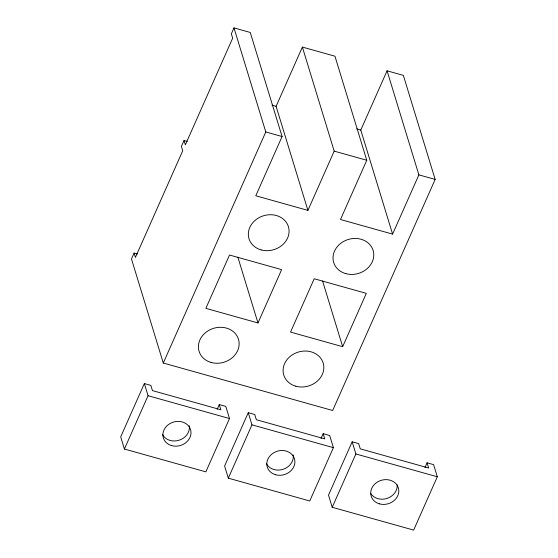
<?xml version="1.0" encoding="UTF-8"?>
<svg xmlns="http://www.w3.org/2000/svg" width="558" height="558" viewBox="0 0 558 558"><rect width="100%" height="100%" fill="white"/><g stroke="black" fill="none" stroke-linecap="round" stroke-linejoin="round"><path stroke-width="0.84" d="M137.359 253.967L134.101 253.053L131.472 258.975L163.292 363.035L332.666 410.507L435.163 179.425L403.35 75.372L387.064 70.803L360.782 130.056L392.595 234.116L340.485 219.51L366.766 160.258L334.953 56.198L302.38 47.074L276.098 106.32L307.911 210.38L255.794 195.774L282.076 136.522L250.263 32.462L233.976 27.9L231.347 33.822L232.672 38.16L185.368 144.815L184.042 140.477L187.3 141.39M184.042 140.477L181.413 146.398L182.738 150.737L135.427 257.391L134.101 253.053M219.266 404.564L220.856 409.767L152.453 390.6L150.862 385.397L144.348 383.569L120.695 436.893L124.406 449.037L205.839 471.859L229.491 418.535L225.781 406.391L219.266 404.564L217.146 409.342M124.406 449.037L148.058 395.706L144.348 383.569M163.292 363.035L265.789 131.96L233.976 27.9M257.97 322.956L281.63 269.626L229.512 255.02L205.86 308.351L257.97 322.956L237.868 257.189M307.911 210.38L334.193 151.127L302.38 47.074M323.173 433.685L324.763 438.888L256.359 419.721L254.769 414.517L248.254 412.69L224.602 466.014L228.313 478.157L309.746 500.979L333.398 447.655L329.687 435.512L323.173 433.685L321.052 438.462M228.313 478.157L251.965 424.833L248.254 412.69M342.661 346.692L366.313 293.362L314.203 278.756L290.544 332.087L342.661 346.692L322.559 280.925M392.595 234.116L418.877 174.863L387.064 70.803M427.079 462.805L428.67 468.009L360.266 448.841L358.675 443.638L352.161 441.81L328.509 495.134L332.219 507.278L413.652 530.1L437.305 476.776L433.594 464.633L427.079 462.805L424.959 467.583M332.219 507.278L355.871 453.954L352.161 441.81M271.962 105.162L276.098 106.32M356.646 128.898L360.782 130.056M265.789 131.96L282.076 136.522M334.193 151.127L366.766 160.258M418.877 174.863L435.163 179.425M148.058 395.706L229.491 418.535M251.965 424.833L333.398 447.655M355.871 453.954L437.305 476.776M397.184 484.853A14.208 12.22 -17 0 1 386.931 498.447A14.208 12.22 -17 0 1 370.631 493.321M293.18 454.937A14.208 12.22 -17 0 1 283.025 469.327A14.208 12.22 -17 0 1 266.333 463.496M189.274 425.817A14.208 12.22 -17 0 1 179.118 440.206A14.208 12.22 -17 0 1 162.427 434.375M379.503 503.874A14.208 12.22 -17 0 0 398.677 489.261A14.208 12.22 -17 0 0 376.106 482.935A14.208 12.22 -17 0 0 379.503 503.874M275.596 474.753A14.208 12.22 -17 0 0 294.77 460.141A14.208 12.22 -17 0 0 272.199 453.814A14.208 12.22 -17 0 0 275.596 474.753M295.838 386.206A20.611 17.723 -17 0 0 323.64 365.002A20.611 17.723 -17 0 0 290.906 355.83A20.611 17.723 -17 0 0 295.838 386.206M345.772 273.629A20.611 17.723 -17 0 0 373.581 252.425A20.611 17.723 -17 0 0 340.84 243.253A20.611 17.723 -17 0 0 345.772 273.629M261.081 249.893A20.611 17.723 -17 0 0 288.891 228.689A20.611 17.723 -17 0 0 256.157 219.517A20.611 17.723 -17 0 0 261.081 249.893M211.147 362.47A20.611 17.723 -17 0 0 238.957 341.266A20.611 17.723 -17 0 0 206.216 332.094A20.611 17.723 -17 0 0 211.147 362.47M171.69 445.633A14.208 12.22 -17 0 0 190.864 431.02A14.208 12.22 -17 0 0 168.293 424.694A14.208 12.22 -17 0 0 171.69 445.633"/></g></svg>
